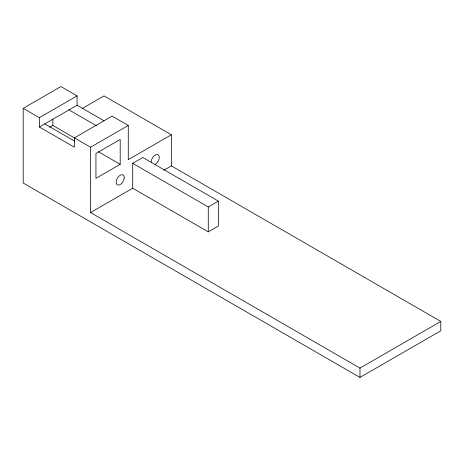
<?xml version="1.0" encoding="UTF-8"?>
<svg xmlns="http://www.w3.org/2000/svg" width="464" height="464" viewBox="0 0 464 464"><rect width="100%" height="100%" fill="white"/><g stroke="black" fill="none" stroke-linecap="round" stroke-linejoin="round"><path stroke-width="0.7" d="M77.082 95.897L39.365 117.67L39.365 127.003L77.082 105.229L77.082 95.897L60.917 86.565L23.2 108.338L23.2 183.002L359.977 377.435L440.8 330.774L440.8 321.442L171.378 165.892L163.925 170.195M440.8 321.442L359.977 368.103L90.555 212.558L90.561 147.221L128.273 125.448L128.273 159.668L171.378 134.78L171.378 165.892M49.729 127.246L52.838 125.448L90.561 147.221M82.157 108.518L104.023 95.897L171.378 134.78M120.193 164.337L95.944 178.338L95.944 153.451L120.193 139.449L120.193 164.337L98.362 151.734M132.704 188.222L132.704 163.334L142.808 157.499L218.376 201.127L218.376 226.02L208.272 231.849L132.704 188.222L90.555 212.558M132.704 163.334L208.272 206.961L218.376 201.127M128.273 125.448L112.108 116.116L74.397 137.889L74.397 147.221L39.365 127.003M77.082 105.229L103.977 120.756M69.003 109.893L96.518 125.785M23.2 108.338L39.365 117.67M44.753 123.894L74.774 141.224M359.977 368.103L359.977 377.435M208.272 206.961L208.272 231.849M52.838 119.051L52.838 125.448M155.214 164.337A5.713 3.3 -60 0 0 157.238 162.545L158.073 161.321A5.713 3.3 -60 0 0 158.073 154.721L157.238 154.46A5.713 3.3 -60 0 0 151.177 162.006M124.213 178.06L124.184 176.859A5.713 3.3 -60 0 0 117.931 177.329A5.713 3.3 -60 0 0 118.111 185.095A5.713 3.3 -60 0 0 124.213 178.06"/></g></svg>
